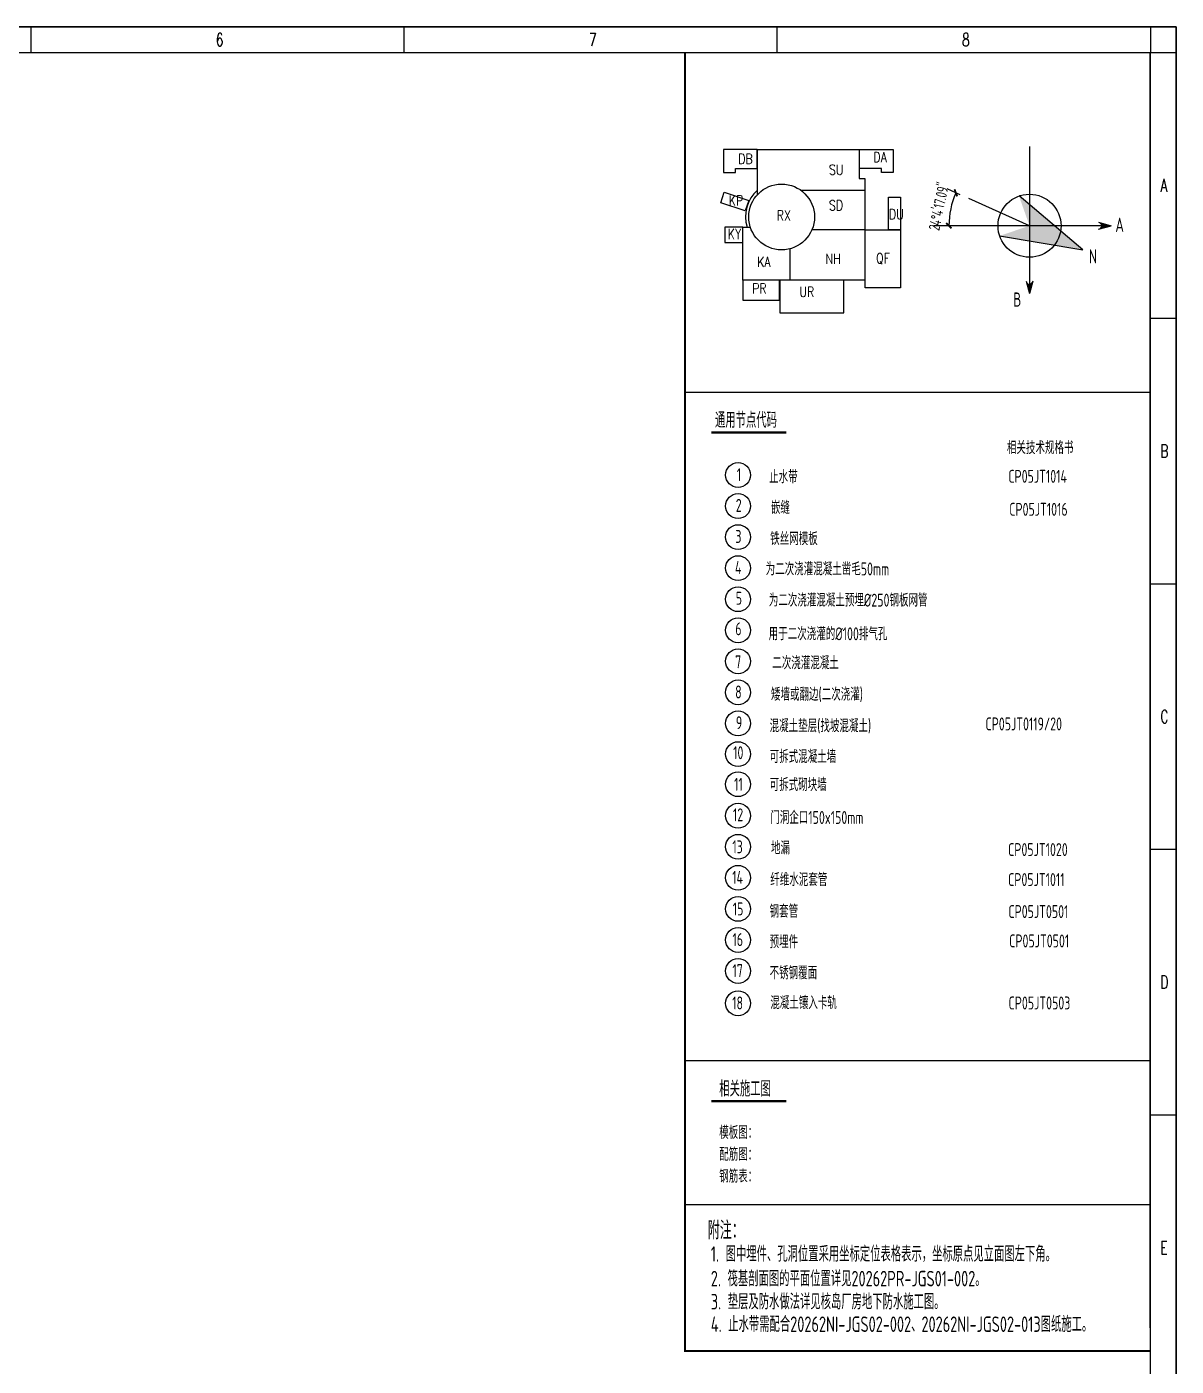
# Model space of a CAD drawing. Extents: x 214073 to 274589, y -287361 to -130190.
# Drawn here: x 252373 to 274589, y -271193 to -245311 of the extents above; entities that cross this region are included whole.
import ezdxf
from ezdxf.enums import TextEntityAlignment as Align

# ---------------------------------------------------------------- set-up
doc = ezdxf.new("R2010")
doc.units = 0
doc.header["$LTSCALE"] = 500
doc.header["$MEASUREMENT"] = 0
doc.layers.get('0').update_dxf_attribs({"linetype": 'CONTINUOUS'})
for name, color, linetype in [('1', 7, 'CONTINUOUS'), ('C-建筑坐标系', 7, 'CONTINUOUS'), ('C77(文本)', 7, 'CONTINUOUS'), ('PRDWWP_CenterLine', 7, 'CONTINUOUS'), ('TEXT', 7, 'CONTINUOUS'), ('土建', 4, 'CONTINUOUS'), ('指北针', 3, 'CONTINUOUS'), ('缩略图', 4, 'CONTINUOUS')]:
    doc.layers.add(name, color=color, linetype=linetype)
doc.layers.add('_TSZ_PLOT_MARK', color=1, linetype='CONTINUOUS', plot=False)
doc.styles.add('ACP1000普通样式', font='tssdeng.shx', dxfattribs={"width": 0.7, "bigfont": 'tssdchn.shx'})
doc.styles.add('HZ', font='romans.shx', dxfattribs={"width": 0.7, "bigfont": 'hz.shx'})
doc.styles.add('S1', font='tssdeng.shx', dxfattribs={"width": 0.7, "bigfont": 'tssdchn.shx'})
doc.styles.get("Standard").update_dxf_attribs({"font": 'romans1.shx', "width": 0.75, "bigfont": 'hz.shx'})
doc.styles.add('TSSD_Dimension', font='Tssdeng.shx', dxfattribs={"width": 0.7, "bigfont": 'tssdchn.shx'})

# ---------------------------------------------------------------- blocks, each defined once
blk = doc.blocks.new('_ArchTick')
at = {"color": 0, "const_width": 0.5}
blk.add_lwpolyline([(-0.71, -0.71), (0.71, 0.71)], dxfattribs=at)
blk = doc.blocks.new('FANBAN_FACTORY_INDEX_2026_20260702011355416')
at = {"layer": 'C-建筑坐标系'}
blk.add_line((3918, -139), (2960, 289), dxfattribs=at)
at = {"layer": '土建', "color": 0, "linetype": 'ByBlock'}
for p, q in [((1316, 418), (309, 418)), ((1316, -204), (478, -204)), ((137, -998), (137, -502))]:
    blk.add_line(p, q, dxfattribs=at)
for points in [[(-917, 702), (-731, 702), (-731, 768), (-385, 768), (-385, 1068), (-917, 1068), (-917, 702)], [(-380, 355), (-380, 1068), (1228, 1068), (1228, 608), (1316, 608), (1316, -998), (-612, -998), (-612, -164), (-493, -164)], [(1765, 702), (1579, 702), (1579, 768), (1233, 768), (1233, 1068), (1765, 1068), (1765, 702)], [(-612, -1001), (-612, -1313), (-32, -1313), (-32, -1001), (-612, -1001)]]:
    blk.add_lwpolyline(points, dxfattribs=at)
for points in [[(-574, 95), (-961, 222), (-906, 389), (-518, 262)], [(1688, -202), (1688, 310), (1878, 310), (1878, -202)], [(-615, -164), (-895, -164), (-895, -404), (-615, -404)], [(1318, -204), (1878, -204), (1878, -1118), (1318, -1118)], [(-30, -1517), (984, -1517), (984, -1001), (-30, -1001)]]:
    blk.add_lwpolyline(points, close=True, dxfattribs=at)
blk.add_circle((0, 0), 520, dxfattribs=at)
blk.add_arc((0, 0), 570, 131.8145, 196.7215, dxfattribs=at)
at = {"layer": '指北针'}
for p, q in [((3918, 1111), (3918, -1153)), ((2823, 350), (2617, 442)), ((3419, -139), (2402, -139)), ((3420, -139), (2766, -139)), ((5200, -139), (3420, -139)), ((5008, -84), (5206, -139)), ((5008, -194), (5206, -139)), ((3863, -1013), (3918, -1211)), ((3972, -1013), (3918, -1211))]:
    blk.add_line(p, q, dxfattribs=at)
blk.add_lwpolyline([(3446, -299), (4762, -517), (3752, 331)], dxfattribs=at)
blk.add_circle((3918, -139), 498, dxfattribs=at)
blk.add_arc((3918, -139), 1274, 155.9286, 180, dxfattribs=at)
for points in [[(3752, 331), (4762, -517), (3918, -139)], [(3918, -139), (3446, -299), (4762, -517)], [(5062, -139), (5008, -84), (5206, -139)], [(5008, -194), (5206, -139), (5062, -139)], [(3917, -1068), (3863, -1013), (3918, -1211)], [(3972, -1013), (3918, -1211), (3917, -1068)]]:
    blk.add_solid(points, dxfattribs=at)
for p, xscale, yscale, zscale, rotation in [((2754, 381), 60.00000000000001, 60.00000000000001, 60.00000000000001, 65.92858565308676), ((2643, -139), 60, 60, 60, 269.9999999999999)]:
    blk.add_blockref('_ArchTick', p, dxfattribs=dict(at, xscale=xscale, yscale=yscale, zscale=zscale, rotation=rotation))
at = {"color": 0, "linetype": 'ByBlock', "width": 0.8}
for s, p in [('DB', (-687, 838)), ('DA', (1451, 866)), ('SU', (748, 666)), ('KP', (-836, 181)), ('SD', (748, 104)), ('RX', (-77, -56)), ('DU', (1695, -37)), ('KY', (-852, -349)), ('KA', (-387, -788)), ('NH', (695, -742)), ('QF', (1492, -733)), ('PR', (-466, -1210)), ('UR', (280, -1263))]:
    blk.add_text(s, height=160, dxfattribs=at).set_placement(p)
at = {"layer": '指北针', "style": 'TSSD_Dimension', "width": 0.7}
for s, p in [('A', (5275, -237)), ('N', (4857, -736)), ('B', (3660, -1418))]:
    blk.add_text(s, height=225, dxfattribs=at).set_placement(p)
at = {"layer": '指北针', "insert": (2485, 167), "char_height": 175, "attachment_point": 5, "rotation": 77.9643, "style": 'S1'}
blk.add_mtext('\\A1;24°4\'17.09"', dxfattribs=at)

msp = doc.modelspace()

# ---------------------------------------------------------------- linework, layer by layer
at = {"color": 4, "flags": 128}
for points in [[(215139.2, -245311.2), (274589.2, -245311.2)], [(252449.2, -245311.2), (252449.2, -245811.2)], [(259661.2, -245311.2), (259661.2, -245811.2)], [(266873.2, -245311.2), (266873.2, -245811.2)], [(274089.2, -245311.2), (274089.2, -245811.2)], [(274589.2, -245311.2), (274589.2, -287361.2)]]:
    msp.add_lwpolyline(points, dxfattribs=at)
msp.add_lwpolyline([(216389.2, -245811.2), (274085.2, -245811.2), (274085.2, -286861.2), (216389.2, -286861.2)], close=True)
at = {"flags": 128}
for points in [[(274089.2, -245811.2), (274589.2, -245811.2)], [(274089.2, -250942.5), (274589.2, -250942.5)], [(274089.2, -256073.7), (274589.2, -256073.7)], [(274089.2, -261205), (274589.2, -261205)], [(274089.2, -266336.2), (274589.2, -266336.2)]]:
    msp.add_lwpolyline(points, dxfattribs=at)
at = {"layer": '_TSZ_PLOT_MARK'}
msp.add_lwpolyline([(215139.2, -287361.2), (274589.2, -287361.2), (274589.2, -245311.2), (215139.2, -245311.2)], close=True, dxfattribs=at)
msp.add_lwpolyline([(215139.2, -287361.2), (274589.2, -287361.2), (274589.2, -245311.2), (215139.2, -245311.2)], close=True, dxfattribs=at)
msp.add_lwpolyline([(215139.2, -287361.2), (274589.2, -287361.2), (274589.2, -245311.2), (215139.2, -245311.2)], close=True, dxfattribs=at)
at = {"layer": 'C77(文本)', "color": 4}
for p, q in [((265085.2, -245811.2), (274085.2, -245811.2)), ((274085.2, -270450), (274085.2, -245811.2)), ((274101.2, -265294.5), (265093.2, -265294.5)), ((274101.2, -268073.9), (265093.2, -268073.9))]:
    msp.add_line(p, q, dxfattribs=at)
at = {"layer": 'C77(文本)', "const_width": 45}
for points in [[(265606.3, -253148.8), (267052.2, -253148.8)], [(265606.3, -266069.5), (267052.2, -266069.5)]]:
    msp.add_lwpolyline(points, dxfattribs=at)
at = {"layer": 'C77(文本)', "color": 4}
for centre in [(266120.9, -253972.3), (266120.9, -254572.3), (266120.9, -255172.3), (266120.9, -255772.3), (266120.9, -256372.3), (266120.9, -256972.3), (266120.9, -257572.3), (266120.9, -258172.3), (266120.9, -258772.3), (266120.9, -259365.6), (266120.9, -259947), (266120.9, -260556.1), (266120.9, -261156.1), (266120.9, -261756.1), (266120.9, -262356.1), (266120.9, -262956.1), (266120.9, -263555.7), (266120.9, -264180.5)]:
    msp.add_circle(centre, 240, dxfattribs=at)
at = {"layer": 'PRDWWP_CenterLine', "color": 2}
msp.add_lwpolyline([(215139.2, -245311.2), (274589.2, -245311.2), (274589.2, -287361.2), (215139.2, -287361.2)], close=True, dxfattribs=at)
at = {"layer": '缩略图'}
msp.add_line((265093.2, -252373.8), (274093.2, -252373.8), dxfattribs=at)
at = {"layer": '缩略图', "const_width": 40}
msp.add_lwpolyline([(274093.2, -270899), (265093.2, -270899), (265093.2, -245811.2)], dxfattribs=at)

# ---------------------------------------------------------------- block references
at = {"layer": '1', "color": 2, "xscale": 1.222909757658639, "yscale": 1.222909757658639, "zscale": 1.222909757658639}
msp.add_blockref('FANBAN_FACTORY_INDEX_2026_20260702011355416', (266962.3, -248985.7), dxfattribs=at)

# ---------------------------------------------------------------- texts
at = {"color": 0, "style": 'HZ', "width": 0.7}
for s, p in [('6', (256025.9, -245686.2)), ('7', (263237.9, -245686.2)), ('8', (270449.9, -245686.2)), ('A', (274281.9, -248502.2)), ('B', (274281.9, -253633.4)), ('C', (274281.9, -258764.7)), ('D', (274281.9, -263895.9)), ('E', (274281.9, -269027.2))]:
    msp.add_text(s, height=250, dxfattribs=at).set_placement(p)
at = {"layer": 'C77(文本)', "style": 'S1', "width": 0.7}
for s, height, p in [('通用节点代码', 300, (265675.3, -253061.5)), ('相关施工图', 300, (265756.8, -265982.1)), ('附注：', 350, (265534.7, -268742.4))]:
    msp.add_text(s, height=height, dxfattribs=at).set_placement(p)
at = {"layer": 'C77(文本)', "color": 4, "style": 'S1', "width": 0.7}
for s, p in [('相关技术规格书', (271316.9, -253569.2)), ('1', (266096.5, -254089.8)), ('止水带', (266720.8, -254132.8)), ('CP05JT1014', (271344.8, -254122.9)), ('2', (266076.7, -254684.3)), ('嵌缝', (266754.6, -254725.4)), ('CP05JT1016', (271362.4, -254760.3)), ('3', (266069.4, -255284.7)), ('铁丝网模板', (266741.7, -255328.1)), ('4', (266061, -255885.7)), (' 为二次浇灌混凝土凿毛50mm', (266548.5, -255912.5)), ('5', (266076.2, -256479.1)), ('为二次浇灌混凝土预埋%%C250钢板网管', (266715, -256515.7)), ('6', (266068.1, -257069.6)), ('用于二次浇灌的%%c100排气孔', (266712.8, -257165.7)), ('7', (266064.8, -257706.4)), ('二次浇灌混凝土', (266782.1, -257727.1)), ('8', (266064.6, -258290)), ('矮墙或翻边(二次浇灌)', (266756.5, -258334)), ('9', (266077.5, -258884.2)), ('混凝土垫层(找坡混凝土)', (266730.9, -258943.4)), ('CP05JT0119/20', (270903.1, -258907.2)), ('10', (266025.9, -259463.7)), ('可拆式混凝土墙', (266730.9, -259538.8)), ('11', (266044.3, -260075.1)), ('可拆式砌块墙', (266730.9, -260080.7)), ('12', (266022.4, -260663.5)), ('门洞企口150x150mm', (266743.7, -260715.4)), ('13', (266010.6, -261282)), ('地漏', (266756.5, -261303.3)), ('CP05JT1020', (271340.1, -261335.4)), ('14', (266007.6, -261871.7)), ('纤维水泥套管', (266743.7, -261915.3)), ('CP05JT1011', (271340.1, -261915.1)), ('15', (266017.9, -262482.4)), ('钢套管', (266730.9, -262527.3)), ('CP05JT0501', (271345.5, -262533.3)), ('16', (266012.8, -263074.7)), ('预埋件', (266730.9, -263117.2)), ('CP05JT0501', (271361.2, -263100.5)), ('17', (266012.8, -263674.3)), ('不锈钢覆面', (266730.9, -263716.8)), ('18', (266007.6, -264299.6)), ('混凝土镶入卡轨', (266743.7, -264294.3)), ('CP05JT0503', (271348.8, -264299.8)), ('模板图：', (265756.5, -266801.8)), ('配筋图：', (265756.5, -267224)), ('钢筋表：', (265756.5, -267646.4))]:
    msp.add_text(s, height=250, dxfattribs=at).set_placement(p)
at = {"layer": 'TEXT', "color": 0, "style": 'ACP1000普通样式', "width": 0.7}
for s, p in [('1. 图中埋件、孔洞位置采用坐标定位表格表示，坐标原点见立面图左下角。', (265594.3, -269263.6)), ('2. 筏基剖面图的平面位置详见20262PR-JGS01-002。', (265594.3, -269740.3)), ('3. 垫层及防水做法详见核岛厂房地下防水施工图。', (265594.3, -270186.1)), ('4. 止水带需配合20262NI-JGS02-002、20262NI-JGS02-013图纸施工。', (265594.3, -270621.5))]:
    msp.add_text(s, height=300, dxfattribs=at).set_placement(p, align=Align.BOTTOM_LEFT)

doc.saveas('drawing.dxf')
